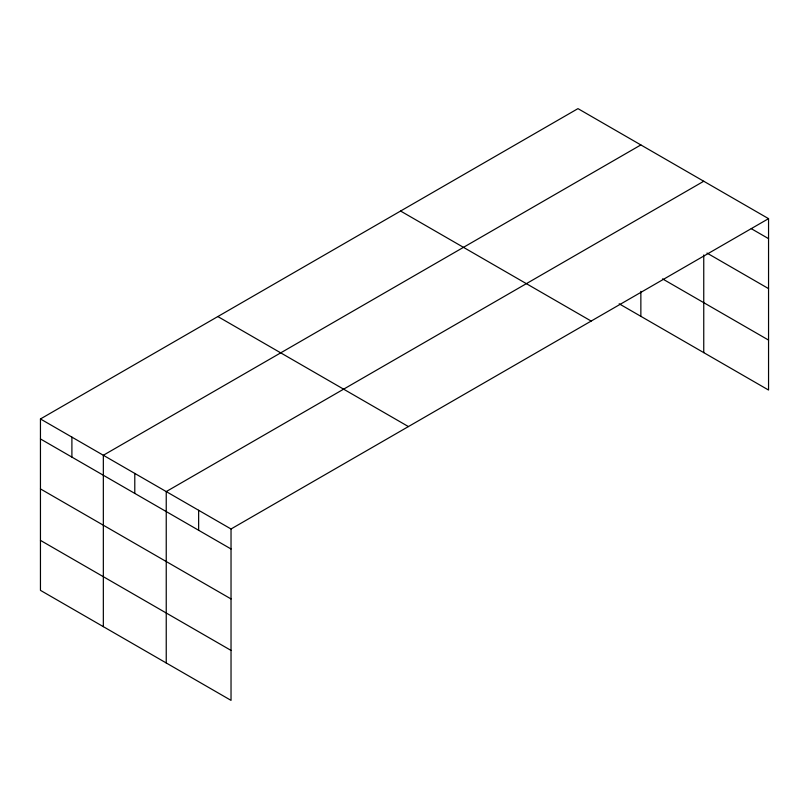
<?xml version="1.0" encoding="UTF-8"?>
<svg xmlns="http://www.w3.org/2000/svg" width="809" height="809" viewBox="0 0 809 809"><rect width="100%" height="100%" fill="white"/><g stroke="black" fill="none" stroke-linecap="round" stroke-linejoin="round"><path stroke-width="1.21" d="M40.45 418.961L231.03 528.985L231.03 700.372L40.45 590.348L40.45 418.961L577.97 108.628L768.55 218.652L768.55 390.039L619.168 303.8M640.859 144.932L103.34 455.265L103.34 626.651M703.749 181.246L166.239 491.579L166.239 662.965M231.03 528.985L768.55 218.652M751.268 228.664L768.55 238.645M706.995 253.065L768.55 288.611M662.541 278.883L768.55 340.083M400.586 211.038L591.167 321.062M217.833 316.552L408.414 426.576M40.45 438.943L231.03 548.977M40.45 488.909L231.03 598.933M40.45 540.382L231.03 650.416M703.749 254.966L703.749 352.633M640.859 291.341L640.859 316.319M198.64 510.287L198.64 530.269M134.79 473.427L134.79 493.409M71.9 437.113L71.9 457.095"/></g></svg>
